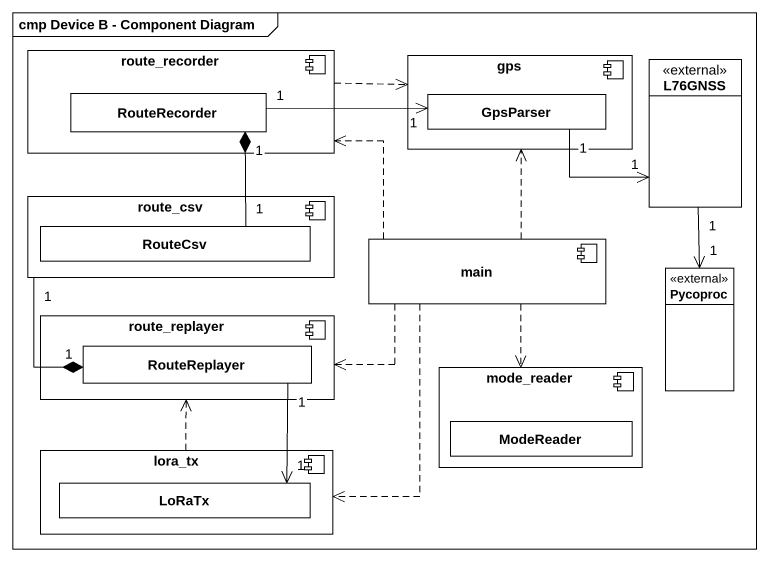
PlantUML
@startuml
mainframe cmp Device B - Component Diagram
allowmixing
hide circle
hide empty members
component route_recorder {
  class RouteRecorder
}
component gps {
  class GpsParser
}
class L76GNSS <<external>>
component route_csv {
  class RouteCsv
}
component main
class Pycoproc <<external>>
component route_replayer {
  class RouteReplayer
}
component mode_reader {
  class ModeReader
}
component lora_tx {
  class LoRaTx
}
route_recorder .right.> gps
L76GNSS "1" --> "1" Pycoproc
RouteRecorder "1" -right-> "1" GpsParser
GpsParser "1" -right-> "1" L76GNSS
route_csv "1" --* "1" RouteReplayer
RouteCsv "1" -up-* "1" RouteRecorder
main .left.> route_recorder
main .up.> gps
main .left.> route_replayer
main ..> mode_reader
main ..> lora_tx
RouteReplayer "1" --> "1" LoRaTx
lora_tx .up.> route_replayer
@enduml
